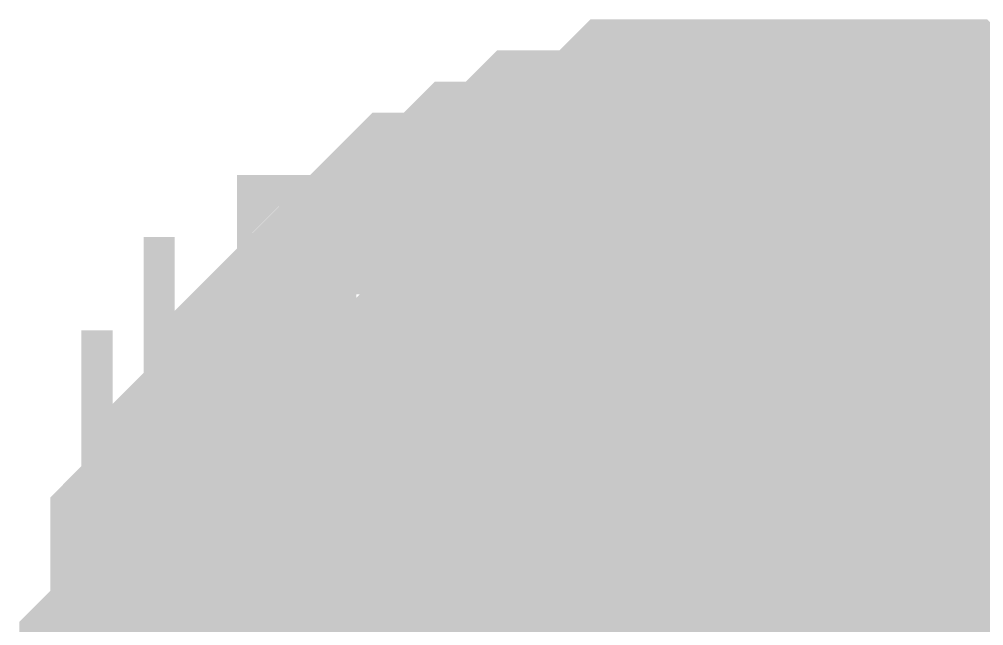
# Model space of a CAD drawing. Header units: inches. Extents: x 0 to 841, y 0 to 594.
# Drawn here: x 604.365 to 605.175, y 352.638 to 353.148 of the extents above; entities that cross this region are included whole.
import ezdxf

# ---------------------------------------------------------------- set-up
doc = ezdxf.new("R2010")
doc.units = ezdxf.units.IN
doc.layers.add('Sheet', color=255, linetype='Continuous')

msp = doc.modelspace()

# ---------------------------------------------------------------- linework, layer by layer
at = {"layer": 'Sheet'}
for points in [[(604.51448, 352.47519, 0.29972, 0.29972, 0), (604.51448, 352.50132, 0.29972, 0.29972, 0), (604.51448, 352.52745, 0.29972, 0.29972, 0), (604.51448, 352.55358, 0.29972, 0.29972, 0), (604.51448, 352.57971, 0.29972, 0.29972, 0), (604.54061, 352.60584, 0.29972, 0.29972, 0), (604.54061, 352.63197, 0.29972, 0.29972, 0), (604.54061, 352.6581, 0.29972, 0.29972, 0), (604.54061, 352.68423, 0.29972, 0.29972, 0), (604.56674, 352.71036, 0.29972, 0.29972, 0), (604.56674, 352.7365, 0.29972, 0.29972, 0), (604.59287, 352.7365, 0.29972, 0.29972, 0), (604.59287, 352.76263, 0.29972, 0.29972, 0), (604.619, 352.78876, 0.29972, 0.29972, 0), (604.619, 352.81489, 0.29972, 0.29972, 0), (604.64513, 352.81489, 0.29972, 0.29972, 0), (604.64513, 352.84102, 0.29972, 0.29972, 0), (604.67126, 352.86715, 0.29972, 0.29972, 0), (604.6974, 352.86715, 0.29972, 0.29972, 0), (604.6974, 352.89328, 0.29972, 0.29972, 0), (604.72353, 352.91941, 0.29972, 0.29972, 0), (604.74966, 352.91941, 0.29972, 0.29972, 0), (604.77579, 352.94554, 0.29972, 0.29972, 0), (604.80192, 352.94554, 0.29972, 0.29972, 0), (604.80192, 352.94554, 0.29972, 0.29972, 0), (604.82805, 352.97167, 0.29972, 0.29972, 0), (604.85418, 352.97167, 0.29972, 0.29972, 0), (604.88031, 352.97167, 0.29972, 0.29972, 0), (604.90644, 352.9978, 0.29972, 0.29972, 0), (604.93257, 352.9978, 0.29972, 0.29972, 0), (604.95871, 352.9978, 0.29972, 0.29972, 0), (604.98484, 352.9978, 0.29972, 0.29972, 0), (605.01097, 352.9978, 0.29972, 0.29972, 0)], [(604.51448, 352.47519, 0.29972, 0.29972, 0), (604.51448, 352.50132, 0.29972, 0.29972, 0), (604.51448, 352.52745, 0.29972, 0.29972, 0), (604.51448, 352.55358, 0.29972, 0.29972, 0), (604.51448, 352.57971, 0.29972, 0.29972, 0), (604.54061, 352.60584, 0.29972, 0.29972, 0), (604.54061, 352.63197, 0.29972, 0.29972, 0), (604.54061, 352.6581, 0.29972, 0.29972, 0), (604.54061, 352.68423, 0.29972, 0.29972, 0), (604.56674, 352.71036, 0.29972, 0.29972, 0), (604.56674, 352.7365, 0.29972, 0.29972, 0), (604.59287, 352.7365, 0.29972, 0.29972, 0), (604.59287, 352.76263, 0.29972, 0.29972, 0), (604.619, 352.78876, 0.29972, 0.29972, 0), (604.619, 352.81489, 0.29972, 0.29972, 0), (604.64513, 352.81489, 0.29972, 0.29972, 0), (604.64513, 352.84102, 0.29972, 0.29972, 0), (604.67126, 352.86715, 0.29972, 0.29972, 0), (604.6974, 352.86715, 0.29972, 0.29972, 0), (604.6974, 352.89328, 0.29972, 0.29972, 0), (604.72353, 352.91941, 0.29972, 0.29972, 0), (604.74966, 352.91941, 0.29972, 0.29972, 0), (604.77579, 352.94554, 0.29972, 0.29972, 0), (604.80192, 352.94554, 0.29972, 0.29972, 0), (604.80192, 352.94554, 0.29972, 0.29972, 0), (604.82805, 352.97167, 0.29972, 0.29972, 0), (604.85418, 352.97167, 0.29972, 0.29972, 0), (604.88031, 352.97167, 0.29972, 0.29972, 0), (604.90644, 352.9978, 0.29972, 0.29972, 0), (604.93257, 352.9978, 0.29972, 0.29972, 0), (604.95871, 352.9978, 0.29972, 0.29972, 0), (604.98484, 352.9978, 0.29972, 0.29972, 0), (605.01097, 352.9978, 0.29972, 0.29972, 0)], [(604.51448, 352.47519, 0.29972, 0.29972, 0), (604.51448, 352.50132, 0.29972, 0.29972, 0), (604.51448, 352.52745, 0.29972, 0.29972, 0), (604.51448, 352.55358, 0.29972, 0.29972, 0), (604.51448, 352.57971, 0.29972, 0.29972, 0), (604.54061, 352.60584, 0.29972, 0.29972, 0), (604.54061, 352.63197, 0.29972, 0.29972, 0), (604.54061, 352.6581, 0.29972, 0.29972, 0), (604.54061, 352.68423, 0.29972, 0.29972, 0), (604.56674, 352.71036, 0.29972, 0.29972, 0), (604.56674, 352.7365, 0.29972, 0.29972, 0), (604.59287, 352.7365, 0.29972, 0.29972, 0), (604.59287, 352.76263, 0.29972, 0.29972, 0), (604.619, 352.78876, 0.29972, 0.29972, 0), (604.619, 352.81489, 0.29972, 0.29972, 0), (604.64513, 352.81489, 0.29972, 0.29972, 0), (604.64513, 352.84102, 0.29972, 0.29972, 0), (604.67126, 352.86715, 0.29972, 0.29972, 0), (604.6974, 352.86715, 0.29972, 0.29972, 0), (604.6974, 352.89328, 0.29972, 0.29972, 0), (604.72353, 352.91941, 0.29972, 0.29972, 0), (604.74966, 352.91941, 0.29972, 0.29972, 0), (604.77579, 352.94554, 0.29972, 0.29972, 0), (604.80192, 352.94554, 0.29972, 0.29972, 0), (604.80192, 352.94554, 0.29972, 0.29972, 0), (604.82805, 352.97167, 0.29972, 0.29972, 0), (604.85418, 352.97167, 0.29972, 0.29972, 0), (604.88031, 352.97167, 0.29972, 0.29972, 0), (604.90644, 352.9978, 0.29972, 0.29972, 0), (604.93257, 352.9978, 0.29972, 0.29972, 0), (604.95871, 352.9978, 0.29972, 0.29972, 0), (604.98484, 352.9978, 0.29972, 0.29972, 0), (605.01097, 352.9978, 0.29972, 0.29972, 0)], [(604.51448, 352.47519, 0.29972, 0.29972, 0), (604.51448, 352.50132, 0.29972, 0.29972, 0), (604.51448, 352.52745, 0.29972, 0.29972, 0), (604.51448, 352.55358, 0.29972, 0.29972, 0), (604.51448, 352.57971, 0.29972, 0.29972, 0), (604.54061, 352.60584, 0.29972, 0.29972, 0), (604.54061, 352.63197, 0.29972, 0.29972, 0), (604.54061, 352.6581, 0.29972, 0.29972, 0), (604.54061, 352.68423, 0.29972, 0.29972, 0), (604.56674, 352.71036, 0.29972, 0.29972, 0), (604.56674, 352.7365, 0.29972, 0.29972, 0), (604.59287, 352.7365, 0.29972, 0.29972, 0), (604.59287, 352.76263, 0.29972, 0.29972, 0), (604.619, 352.78876, 0.29972, 0.29972, 0), (604.619, 352.81489, 0.29972, 0.29972, 0), (604.64513, 352.81489, 0.29972, 0.29972, 0), (604.64513, 352.84102, 0.29972, 0.29972, 0), (604.67126, 352.86715, 0.29972, 0.29972, 0), (604.6974, 352.86715, 0.29972, 0.29972, 0), (604.6974, 352.89328, 0.29972, 0.29972, 0), (604.72353, 352.91941, 0.29972, 0.29972, 0), (604.74966, 352.91941, 0.29972, 0.29972, 0), (604.77579, 352.94554, 0.29972, 0.29972, 0), (604.80192, 352.94554, 0.29972, 0.29972, 0), (604.80192, 352.94554, 0.29972, 0.29972, 0), (604.82805, 352.97167, 0.29972, 0.29972, 0), (604.85418, 352.97167, 0.29972, 0.29972, 0), (604.88031, 352.97167, 0.29972, 0.29972, 0), (604.90644, 352.9978, 0.29972, 0.29972, 0), (604.93257, 352.9978, 0.29972, 0.29972, 0), (604.95871, 352.9978, 0.29972, 0.29972, 0), (604.98484, 352.9978, 0.29972, 0.29972, 0), (605.01097, 352.9978, 0.29972, 0.29972, 0)], [(604.51448, 352.47519, 0.29972, 0.29972, 0), (604.51448, 352.50132, 0.29972, 0.29972, 0), (604.51448, 352.52745, 0.29972, 0.29972, 0), (604.51448, 352.55358, 0.29972, 0.29972, 0), (604.51448, 352.57971, 0.29972, 0.29972, 0), (604.54061, 352.60584, 0.29972, 0.29972, 0), (604.54061, 352.63197, 0.29972, 0.29972, 0), (604.54061, 352.6581, 0.29972, 0.29972, 0), (604.54061, 352.68423, 0.29972, 0.29972, 0), (604.56674, 352.71036, 0.29972, 0.29972, 0), (604.56674, 352.7365, 0.29972, 0.29972, 0), (604.59287, 352.7365, 0.29972, 0.29972, 0), (604.59287, 352.76263, 0.29972, 0.29972, 0), (604.619, 352.78876, 0.29972, 0.29972, 0), (604.619, 352.81489, 0.29972, 0.29972, 0), (604.64513, 352.81489, 0.29972, 0.29972, 0), (604.64513, 352.84102, 0.29972, 0.29972, 0), (604.67126, 352.86715, 0.29972, 0.29972, 0), (604.6974, 352.86715, 0.29972, 0.29972, 0), (604.6974, 352.89328, 0.29972, 0.29972, 0), (604.72353, 352.91941, 0.29972, 0.29972, 0), (604.74966, 352.91941, 0.29972, 0.29972, 0), (604.77579, 352.94554, 0.29972, 0.29972, 0), (604.80192, 352.94554, 0.29972, 0.29972, 0), (604.80192, 352.94554, 0.29972, 0.29972, 0), (604.82805, 352.97167, 0.29972, 0.29972, 0), (604.85418, 352.97167, 0.29972, 0.29972, 0), (604.88031, 352.97167, 0.29972, 0.29972, 0), (604.90644, 352.9978, 0.29972, 0.29972, 0), (604.93257, 352.9978, 0.29972, 0.29972, 0), (604.95871, 352.9978, 0.29972, 0.29972, 0), (604.98484, 352.9978, 0.29972, 0.29972, 0), (605.01097, 352.9978, 0.29972, 0.29972, 0)], [(604.51448, 352.47519, 0.29972, 0.29972, 0), (604.51448, 352.50132, 0.29972, 0.29972, 0), (604.51448, 352.52745, 0.29972, 0.29972, 0), (604.51448, 352.55358, 0.29972, 0.29972, 0), (604.51448, 352.57971, 0.29972, 0.29972, 0), (604.54061, 352.60584, 0.29972, 0.29972, 0), (604.54061, 352.63197, 0.29972, 0.29972, 0), (604.54061, 352.6581, 0.29972, 0.29972, 0), (604.54061, 352.68423, 0.29972, 0.29972, 0), (604.56674, 352.71036, 0.29972, 0.29972, 0), (604.56674, 352.7365, 0.29972, 0.29972, 0), (604.59287, 352.7365, 0.29972, 0.29972, 0), (604.59287, 352.76263, 0.29972, 0.29972, 0), (604.619, 352.78876, 0.29972, 0.29972, 0), (604.619, 352.81489, 0.29972, 0.29972, 0), (604.64513, 352.81489, 0.29972, 0.29972, 0), (604.64513, 352.84102, 0.29972, 0.29972, 0), (604.67126, 352.86715, 0.29972, 0.29972, 0), (604.6974, 352.86715, 0.29972, 0.29972, 0), (604.6974, 352.89328, 0.29972, 0.29972, 0), (604.72353, 352.91941, 0.29972, 0.29972, 0), (604.74966, 352.91941, 0.29972, 0.29972, 0), (604.77579, 352.94554, 0.29972, 0.29972, 0), (604.80192, 352.94554, 0.29972, 0.29972, 0), (604.80192, 352.94554, 0.29972, 0.29972, 0), (604.82805, 352.97167, 0.29972, 0.29972, 0), (604.85418, 352.97167, 0.29972, 0.29972, 0), (604.88031, 352.97167, 0.29972, 0.29972, 0), (604.90644, 352.9978, 0.29972, 0.29972, 0), (604.93257, 352.9978, 0.29972, 0.29972, 0), (604.95871, 352.9978, 0.29972, 0.29972, 0), (604.98484, 352.9978, 0.29972, 0.29972, 0), (605.01097, 352.9978, 0.29972, 0.29972, 0)], [(605.01097, 352.9978, 0.29972, 0.29972, 0), (605.01097, 352.9978, 0.29972, 0.29972, 0)], [(605.01097, 352.9978, 0.29972, 0.29972, 0), (605.0371, 352.9978, 0.29972, 0.29972, 0), (605.06323, 352.9978, 0.29972, 0.29972, 0), (605.08936, 352.9978, 0.29972, 0.29972, 0), (605.11549, 352.9978, 0.29972, 0.29972, 0), (605.14162, 352.97167, 0.29972, 0.29972, 0), (605.16775, 352.97167, 0.29972, 0.29972, 0), (605.19388, 352.97167, 0.29972, 0.29972, 0), (605.22002, 352.94554, 0.29972, 0.29972, 0), (605.22002, 352.94554, 0.29972, 0.29972, 0), (605.24615, 352.94554, 0.29972, 0.29972, 0), (605.27228, 352.91941, 0.29972, 0.29972, 0), (605.29841, 352.91941, 0.29972, 0.29972, 0), (605.32454, 352.89328, 0.29972, 0.29972, 0), (605.32454, 352.86715, 0.29972, 0.29972, 0), (605.35067, 352.86715, 0.29972, 0.29972, 0)], [(605.01097, 352.9978, 0.29972, 0.29972, 0), (605.01097, 352.9978, 0.29972, 0.29972, 0)], [(605.01097, 352.9978, 0.29972, 0.29972, 0), (605.0371, 352.9978, 0.29972, 0.29972, 0), (605.06323, 352.9978, 0.29972, 0.29972, 0), (605.08936, 352.9978, 0.29972, 0.29972, 0), (605.11549, 352.9978, 0.29972, 0.29972, 0), (605.14162, 352.97167, 0.29972, 0.29972, 0), (605.16775, 352.97167, 0.29972, 0.29972, 0), (605.19388, 352.97167, 0.29972, 0.29972, 0), (605.22002, 352.94554, 0.29972, 0.29972, 0), (605.22002, 352.94554, 0.29972, 0.29972, 0), (605.24615, 352.94554, 0.29972, 0.29972, 0), (605.27228, 352.91941, 0.29972, 0.29972, 0), (605.29841, 352.91941, 0.29972, 0.29972, 0), (605.32454, 352.89328, 0.29972, 0.29972, 0), (605.32454, 352.86715, 0.29972, 0.29972, 0), (605.35067, 352.86715, 0.29972, 0.29972, 0)], [(605.01097, 352.9978, 0.29972, 0.29972, 0), (605.01097, 352.9978, 0.29972, 0.29972, 0)], [(605.01097, 352.9978, 0.29972, 0.29972, 0), (605.0371, 352.9978, 0.29972, 0.29972, 0), (605.06323, 352.9978, 0.29972, 0.29972, 0), (605.08936, 352.9978, 0.29972, 0.29972, 0), (605.11549, 352.9978, 0.29972, 0.29972, 0), (605.14162, 352.97167, 0.29972, 0.29972, 0), (605.16775, 352.97167, 0.29972, 0.29972, 0), (605.19388, 352.97167, 0.29972, 0.29972, 0), (605.22002, 352.94554, 0.29972, 0.29972, 0), (605.22002, 352.94554, 0.29972, 0.29972, 0), (605.24615, 352.94554, 0.29972, 0.29972, 0), (605.27228, 352.91941, 0.29972, 0.29972, 0), (605.29841, 352.91941, 0.29972, 0.29972, 0), (605.32454, 352.89328, 0.29972, 0.29972, 0), (605.32454, 352.86715, 0.29972, 0.29972, 0), (605.35067, 352.86715, 0.29972, 0.29972, 0)], [(605.01097, 352.9978, 0.29972, 0.29972, 0), (605.01097, 352.9978, 0.29972, 0.29972, 0)], [(605.01097, 352.9978, 0.29972, 0.29972, 0), (605.0371, 352.9978, 0.29972, 0.29972, 0), (605.06323, 352.9978, 0.29972, 0.29972, 0), (605.08936, 352.9978, 0.29972, 0.29972, 0), (605.11549, 352.9978, 0.29972, 0.29972, 0), (605.14162, 352.97167, 0.29972, 0.29972, 0), (605.16775, 352.97167, 0.29972, 0.29972, 0), (605.19388, 352.97167, 0.29972, 0.29972, 0), (605.22002, 352.94554, 0.29972, 0.29972, 0), (605.22002, 352.94554, 0.29972, 0.29972, 0), (605.24615, 352.94554, 0.29972, 0.29972, 0), (605.27228, 352.91941, 0.29972, 0.29972, 0), (605.29841, 352.91941, 0.29972, 0.29972, 0), (605.32454, 352.89328, 0.29972, 0.29972, 0), (605.32454, 352.86715, 0.29972, 0.29972, 0), (605.35067, 352.86715, 0.29972, 0.29972, 0)], [(605.01097, 352.9978, 0.29972, 0.29972, 0), (605.01097, 352.9978, 0.29972, 0.29972, 0)], [(605.01097, 352.9978, 0.29972, 0.29972, 0), (605.0371, 352.9978, 0.29972, 0.29972, 0), (605.06323, 352.9978, 0.29972, 0.29972, 0), (605.08936, 352.9978, 0.29972, 0.29972, 0), (605.11549, 352.9978, 0.29972, 0.29972, 0), (605.14162, 352.97167, 0.29972, 0.29972, 0), (605.16775, 352.97167, 0.29972, 0.29972, 0), (605.19388, 352.97167, 0.29972, 0.29972, 0), (605.22002, 352.94554, 0.29972, 0.29972, 0), (605.22002, 352.94554, 0.29972, 0.29972, 0), (605.24615, 352.94554, 0.29972, 0.29972, 0), (605.27228, 352.91941, 0.29972, 0.29972, 0), (605.29841, 352.91941, 0.29972, 0.29972, 0), (605.32454, 352.89328, 0.29972, 0.29972, 0), (605.32454, 352.86715, 0.29972, 0.29972, 0), (605.35067, 352.86715, 0.29972, 0.29972, 0)], [(605.01097, 352.9978, 0.29972, 0.29972, 0), (605.01097, 352.9978, 0.29972, 0.29972, 0)], [(605.01097, 352.9978, 0.29972, 0.29972, 0), (605.0371, 352.9978, 0.29972, 0.29972, 0), (605.06323, 352.9978, 0.29972, 0.29972, 0), (605.08936, 352.9978, 0.29972, 0.29972, 0), (605.11549, 352.9978, 0.29972, 0.29972, 0), (605.14162, 352.97167, 0.29972, 0.29972, 0), (605.16775, 352.97167, 0.29972, 0.29972, 0), (605.19388, 352.97167, 0.29972, 0.29972, 0), (605.22002, 352.94554, 0.29972, 0.29972, 0), (605.22002, 352.94554, 0.29972, 0.29972, 0), (605.24615, 352.94554, 0.29972, 0.29972, 0), (605.27228, 352.91941, 0.29972, 0.29972, 0), (605.29841, 352.91941, 0.29972, 0.29972, 0), (605.32454, 352.89328, 0.29972, 0.29972, 0), (605.32454, 352.86715, 0.29972, 0.29972, 0), (605.35067, 352.86715, 0.29972, 0.29972, 0)], [(604.51448, 352.57971, 0.09906, 0.09906, 0), (604.54061, 352.60584, 0.09906, 0.09906, 0), (604.54061, 352.63197, 0.09906, 0.09906, 0), (604.54061, 352.6581, 0.09906, 0.09906, 0), (604.54061, 352.68423, 0.09906, 0.09906, 0), (604.56674, 352.71036, 0.09906, 0.09906, 0), (604.56674, 352.7365, 0.09906, 0.09906, 0), (604.59287, 352.7365, 0.09906, 0.09906, 0), (604.59287, 352.76263, 0.09906, 0.09906, 0), (604.619, 352.78876, 0.09906, 0.09906, 0), (604.619, 352.81489, 0.09906, 0.09906, 0), (604.64513, 352.81489, 0.09906, 0.09906, 0), (604.64513, 352.84102, 0.09906, 0.09906, 0), (604.67126, 352.86715, 0.09906, 0.09906, 0), (604.6974, 352.86715, 0.09906, 0.09906, 0), (604.6974, 352.89328, 0.09906, 0.09906, 0), (604.72353, 352.91941, 0.09906, 0.09906, 0), (604.74966, 352.91941, 0.09906, 0.09906, 0), (604.77579, 352.94554, 0.09906, 0.09906, 0), (604.80192, 352.94554, 0.09906, 0.09906, 0), (604.80192, 352.94554, 0.09906, 0.09906, 0), (604.82805, 352.97167, 0.09906, 0.09906, 0), (604.85418, 352.97167, 0.09906, 0.09906, 0), (604.88031, 352.97167, 0.09906, 0.09906, 0), (604.90644, 352.9978, 0.09906, 0.09906, 0), (604.93257, 352.9978, 0.09906, 0.09906, 0), (604.95871, 352.9978, 0.09906, 0.09906, 0), (604.98484, 352.9978, 0.09906, 0.09906, 0), (605.01097, 352.9978, 0.09906, 0.09906, 0)], [(604.51448, 352.57971, 0.09906, 0.09906, 0), (604.54061, 352.60584, 0.09906, 0.09906, 0), (604.54061, 352.63197, 0.09906, 0.09906, 0), (604.54061, 352.6581, 0.09906, 0.09906, 0), (604.54061, 352.68423, 0.09906, 0.09906, 0), (604.56674, 352.71036, 0.09906, 0.09906, 0), (604.56674, 352.7365, 0.09906, 0.09906, 0), (604.59287, 352.7365, 0.09906, 0.09906, 0), (604.59287, 352.76263, 0.09906, 0.09906, 0), (604.619, 352.78876, 0.09906, 0.09906, 0), (604.619, 352.81489, 0.09906, 0.09906, 0), (604.64513, 352.81489, 0.09906, 0.09906, 0), (604.64513, 352.84102, 0.09906, 0.09906, 0), (604.67126, 352.86715, 0.09906, 0.09906, 0), (604.6974, 352.86715, 0.09906, 0.09906, 0), (604.6974, 352.89328, 0.09906, 0.09906, 0), (604.72353, 352.91941, 0.09906, 0.09906, 0), (604.74966, 352.91941, 0.09906, 0.09906, 0), (604.77579, 352.94554, 0.09906, 0.09906, 0), (604.80192, 352.94554, 0.09906, 0.09906, 0), (604.80192, 352.94554, 0.09906, 0.09906, 0), (604.82805, 352.97167, 0.09906, 0.09906, 0), (604.85418, 352.97167, 0.09906, 0.09906, 0), (604.88031, 352.97167, 0.09906, 0.09906, 0), (604.90644, 352.9978, 0.09906, 0.09906, 0), (604.93257, 352.9978, 0.09906, 0.09906, 0), (604.95871, 352.9978, 0.09906, 0.09906, 0), (604.98484, 352.9978, 0.09906, 0.09906, 0), (605.01097, 352.9978, 0.09906, 0.09906, 0)], [(604.51448, 352.57971, 0.09906, 0.09906, 0), (604.54061, 352.60584, 0.09906, 0.09906, 0), (604.54061, 352.63197, 0.09906, 0.09906, 0), (604.54061, 352.6581, 0.09906, 0.09906, 0), (604.54061, 352.68423, 0.09906, 0.09906, 0), (604.56674, 352.71036, 0.09906, 0.09906, 0), (604.56674, 352.7365, 0.09906, 0.09906, 0), (604.59287, 352.7365, 0.09906, 0.09906, 0), (604.59287, 352.76263, 0.09906, 0.09906, 0), (604.619, 352.78876, 0.09906, 0.09906, 0), (604.619, 352.81489, 0.09906, 0.09906, 0), (604.64513, 352.81489, 0.09906, 0.09906, 0), (604.64513, 352.84102, 0.09906, 0.09906, 0), (604.67126, 352.86715, 0.09906, 0.09906, 0), (604.6974, 352.86715, 0.09906, 0.09906, 0), (604.6974, 352.89328, 0.09906, 0.09906, 0), (604.72353, 352.91941, 0.09906, 0.09906, 0), (604.74966, 352.91941, 0.09906, 0.09906, 0), (604.77579, 352.94554, 0.09906, 0.09906, 0), (604.80192, 352.94554, 0.09906, 0.09906, 0), (604.80192, 352.94554, 0.09906, 0.09906, 0), (604.82805, 352.97167, 0.09906, 0.09906, 0), (604.85418, 352.97167, 0.09906, 0.09906, 0), (604.88031, 352.97167, 0.09906, 0.09906, 0), (604.90644, 352.9978, 0.09906, 0.09906, 0), (604.93257, 352.9978, 0.09906, 0.09906, 0), (604.95871, 352.9978, 0.09906, 0.09906, 0), (604.98484, 352.9978, 0.09906, 0.09906, 0), (605.01097, 352.9978, 0.09906, 0.09906, 0)], [(604.51448, 352.57971, 0.09906, 0.09906, 0), (604.54061, 352.60584, 0.09906, 0.09906, 0), (604.54061, 352.63197, 0.09906, 0.09906, 0), (604.54061, 352.6581, 0.09906, 0.09906, 0), (604.54061, 352.68423, 0.09906, 0.09906, 0), (604.56674, 352.71036, 0.09906, 0.09906, 0), (604.56674, 352.7365, 0.09906, 0.09906, 0), (604.59287, 352.7365, 0.09906, 0.09906, 0), (604.59287, 352.76263, 0.09906, 0.09906, 0), (604.619, 352.78876, 0.09906, 0.09906, 0), (604.619, 352.81489, 0.09906, 0.09906, 0), (604.64513, 352.81489, 0.09906, 0.09906, 0), (604.64513, 352.84102, 0.09906, 0.09906, 0), (604.67126, 352.86715, 0.09906, 0.09906, 0), (604.6974, 352.86715, 0.09906, 0.09906, 0), (604.6974, 352.89328, 0.09906, 0.09906, 0), (604.72353, 352.91941, 0.09906, 0.09906, 0), (604.74966, 352.91941, 0.09906, 0.09906, 0), (604.77579, 352.94554, 0.09906, 0.09906, 0), (604.80192, 352.94554, 0.09906, 0.09906, 0), (604.80192, 352.94554, 0.09906, 0.09906, 0), (604.82805, 352.97167, 0.09906, 0.09906, 0), (604.85418, 352.97167, 0.09906, 0.09906, 0), (604.88031, 352.97167, 0.09906, 0.09906, 0), (604.90644, 352.9978, 0.09906, 0.09906, 0), (604.93257, 352.9978, 0.09906, 0.09906, 0), (604.95871, 352.9978, 0.09906, 0.09906, 0), (604.98484, 352.9978, 0.09906, 0.09906, 0), (605.01097, 352.9978, 0.09906, 0.09906, 0)], [(604.51448, 352.57971, 0.09906, 0.09906, 0), (604.54061, 352.60584, 0.09906, 0.09906, 0), (604.54061, 352.63197, 0.09906, 0.09906, 0), (604.54061, 352.6581, 0.09906, 0.09906, 0), (604.54061, 352.68423, 0.09906, 0.09906, 0), (604.56674, 352.71036, 0.09906, 0.09906, 0), (604.56674, 352.7365, 0.09906, 0.09906, 0), (604.59287, 352.7365, 0.09906, 0.09906, 0), (604.59287, 352.76263, 0.09906, 0.09906, 0), (604.619, 352.78876, 0.09906, 0.09906, 0), (604.619, 352.81489, 0.09906, 0.09906, 0), (604.64513, 352.81489, 0.09906, 0.09906, 0), (604.64513, 352.84102, 0.09906, 0.09906, 0), (604.67126, 352.86715, 0.09906, 0.09906, 0), (604.6974, 352.86715, 0.09906, 0.09906, 0), (604.6974, 352.89328, 0.09906, 0.09906, 0), (604.72353, 352.91941, 0.09906, 0.09906, 0), (604.74966, 352.91941, 0.09906, 0.09906, 0), (604.77579, 352.94554, 0.09906, 0.09906, 0), (604.80192, 352.94554, 0.09906, 0.09906, 0), (604.80192, 352.94554, 0.09906, 0.09906, 0), (604.82805, 352.97167, 0.09906, 0.09906, 0), (604.85418, 352.97167, 0.09906, 0.09906, 0), (604.88031, 352.97167, 0.09906, 0.09906, 0), (604.90644, 352.9978, 0.09906, 0.09906, 0), (604.93257, 352.9978, 0.09906, 0.09906, 0), (604.95871, 352.9978, 0.09906, 0.09906, 0), (604.98484, 352.9978, 0.09906, 0.09906, 0), (605.01097, 352.9978, 0.09906, 0.09906, 0)], [(604.51448, 352.57971, 0.09906, 0.09906, 0), (604.54061, 352.60584, 0.09906, 0.09906, 0), (604.54061, 352.63197, 0.09906, 0.09906, 0), (604.54061, 352.6581, 0.09906, 0.09906, 0), (604.54061, 352.68423, 0.09906, 0.09906, 0), (604.56674, 352.71036, 0.09906, 0.09906, 0), (604.56674, 352.7365, 0.09906, 0.09906, 0), (604.59287, 352.7365, 0.09906, 0.09906, 0), (604.59287, 352.76263, 0.09906, 0.09906, 0), (604.619, 352.78876, 0.09906, 0.09906, 0), (604.619, 352.81489, 0.09906, 0.09906, 0), (604.64513, 352.81489, 0.09906, 0.09906, 0), (604.64513, 352.84102, 0.09906, 0.09906, 0), (604.67126, 352.86715, 0.09906, 0.09906, 0), (604.6974, 352.86715, 0.09906, 0.09906, 0), (604.6974, 352.89328, 0.09906, 0.09906, 0), (604.72353, 352.91941, 0.09906, 0.09906, 0), (604.74966, 352.91941, 0.09906, 0.09906, 0), (604.77579, 352.94554, 0.09906, 0.09906, 0), (604.80192, 352.94554, 0.09906, 0.09906, 0), (604.80192, 352.94554, 0.09906, 0.09906, 0), (604.82805, 352.97167, 0.09906, 0.09906, 0), (604.85418, 352.97167, 0.09906, 0.09906, 0), (604.88031, 352.97167, 0.09906, 0.09906, 0), (604.90644, 352.9978, 0.09906, 0.09906, 0), (604.93257, 352.9978, 0.09906, 0.09906, 0), (604.95871, 352.9978, 0.09906, 0.09906, 0), (604.98484, 352.9978, 0.09906, 0.09906, 0), (605.01097, 352.9978, 0.09906, 0.09906, 0)], [(605.01097, 352.9978, 0.09906, 0.09906, 0), (605.01097, 352.9978, 0.09906, 0.09906, 0)], [(605.01097, 352.9978, 0.09906, 0.09906, 0), (605.0371, 352.9978, 0.09906, 0.09906, 0), (605.06323, 352.9978, 0.09906, 0.09906, 0), (605.08936, 352.9978, 0.09906, 0.09906, 0), (605.11549, 352.9978, 0.09906, 0.09906, 0), (605.14162, 352.97167, 0.09906, 0.09906, 0), (605.16775, 352.97167, 0.09906, 0.09906, 0), (605.19388, 352.97167, 0.09906, 0.09906, 0), (605.22002, 352.94554, 0.09906, 0.09906, 0), (605.22002, 352.94554, 0.09906, 0.09906, 0), (605.24615, 352.94554, 0.09906, 0.09906, 0)], [(605.01097, 352.9978, 0.09906, 0.09906, 0), (605.01097, 352.9978, 0.09906, 0.09906, 0)], [(605.01097, 352.9978, 0.09906, 0.09906, 0), (605.0371, 352.9978, 0.09906, 0.09906, 0), (605.06323, 352.9978, 0.09906, 0.09906, 0), (605.08936, 352.9978, 0.09906, 0.09906, 0), (605.11549, 352.9978, 0.09906, 0.09906, 0), (605.14162, 352.97167, 0.09906, 0.09906, 0), (605.16775, 352.97167, 0.09906, 0.09906, 0), (605.19388, 352.97167, 0.09906, 0.09906, 0), (605.22002, 352.94554, 0.09906, 0.09906, 0), (605.22002, 352.94554, 0.09906, 0.09906, 0), (605.24615, 352.94554, 0.09906, 0.09906, 0)], [(605.01097, 352.9978, 0.09906, 0.09906, 0), (605.01097, 352.9978, 0.09906, 0.09906, 0)], [(605.01097, 352.9978, 0.09906, 0.09906, 0), (605.0371, 352.9978, 0.09906, 0.09906, 0), (605.06323, 352.9978, 0.09906, 0.09906, 0), (605.08936, 352.9978, 0.09906, 0.09906, 0), (605.11549, 352.9978, 0.09906, 0.09906, 0), (605.14162, 352.97167, 0.09906, 0.09906, 0), (605.16775, 352.97167, 0.09906, 0.09906, 0), (605.19388, 352.97167, 0.09906, 0.09906, 0), (605.22002, 352.94554, 0.09906, 0.09906, 0), (605.22002, 352.94554, 0.09906, 0.09906, 0), (605.24615, 352.94554, 0.09906, 0.09906, 0)], [(605.01097, 352.9978, 0.09906, 0.09906, 0), (605.01097, 352.9978, 0.09906, 0.09906, 0)], [(605.01097, 352.9978, 0.09906, 0.09906, 0), (605.0371, 352.9978, 0.09906, 0.09906, 0), (605.06323, 352.9978, 0.09906, 0.09906, 0), (605.08936, 352.9978, 0.09906, 0.09906, 0), (605.11549, 352.9978, 0.09906, 0.09906, 0), (605.14162, 352.97167, 0.09906, 0.09906, 0), (605.16775, 352.97167, 0.09906, 0.09906, 0), (605.19388, 352.97167, 0.09906, 0.09906, 0), (605.22002, 352.94554, 0.09906, 0.09906, 0), (605.22002, 352.94554, 0.09906, 0.09906, 0), (605.24615, 352.94554, 0.09906, 0.09906, 0)], [(605.01097, 352.9978, 0.09906, 0.09906, 0), (605.01097, 352.9978, 0.09906, 0.09906, 0)], [(605.01097, 352.9978, 0.09906, 0.09906, 0), (605.0371, 352.9978, 0.09906, 0.09906, 0), (605.06323, 352.9978, 0.09906, 0.09906, 0), (605.08936, 352.9978, 0.09906, 0.09906, 0), (605.11549, 352.9978, 0.09906, 0.09906, 0), (605.14162, 352.97167, 0.09906, 0.09906, 0), (605.16775, 352.97167, 0.09906, 0.09906, 0), (605.19388, 352.97167, 0.09906, 0.09906, 0), (605.22002, 352.94554, 0.09906, 0.09906, 0), (605.22002, 352.94554, 0.09906, 0.09906, 0), (605.24615, 352.94554, 0.09906, 0.09906, 0)], [(605.01097, 352.9978, 0.09906, 0.09906, 0), (605.01097, 352.9978, 0.09906, 0.09906, 0)], [(605.01097, 352.9978, 0.09906, 0.09906, 0), (605.0371, 352.9978, 0.09906, 0.09906, 0), (605.06323, 352.9978, 0.09906, 0.09906, 0), (605.08936, 352.9978, 0.09906, 0.09906, 0), (605.11549, 352.9978, 0.09906, 0.09906, 0), (605.14162, 352.97167, 0.09906, 0.09906, 0), (605.16775, 352.97167, 0.09906, 0.09906, 0), (605.19388, 352.97167, 0.09906, 0.09906, 0), (605.22002, 352.94554, 0.09906, 0.09906, 0), (605.22002, 352.94554, 0.09906, 0.09906, 0), (605.24615, 352.94554, 0.09906, 0.09906, 0)]]:
    msp.add_lwpolyline(points, format="xyseb", dxfattribs=at)
msp.add_lwpolyline([(604.74602, 352.50001, 0.508, 0.508, 1), (605.25402, 352.50001, 0.508, 0.508, 1)], format="xyseb", close=True, dxfattribs=at)

doc.saveas('drawing.dxf')
